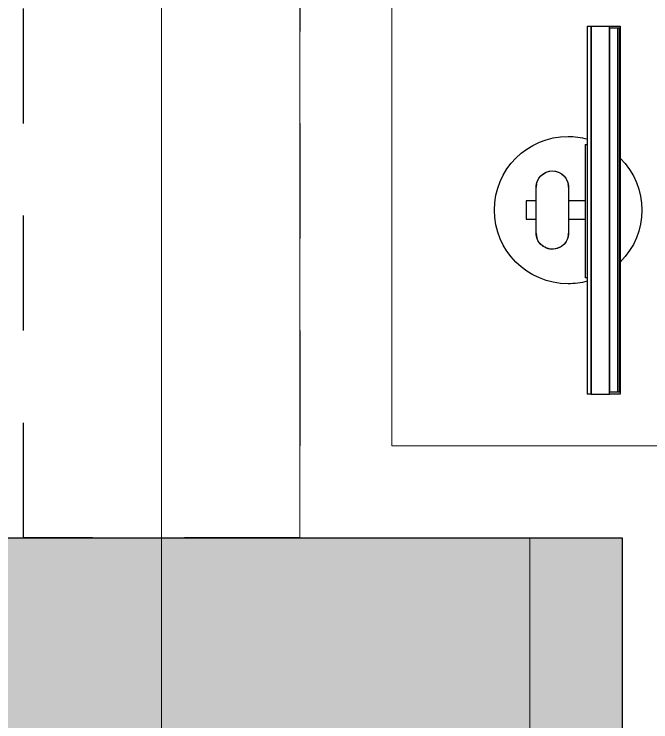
# Model space of a CAD drawing. Header units: metres. Extents: x -22 to 564, y 0 to 143.
# Drawn here: x 28.885 to 29.576, y 34.325 to 35.094 of the extents above; entities that cross this region are included whole.
import ezdxf
from ezdxf.xclip import XClip

# ---------------------------------------------------------------- set-up
doc = ezdxf.new("R2010")
doc.units = ezdxf.units.M
doc.header["$XCLIPFRAME"] = 2
doc.linetypes.add('EJES630', pattern=[6.3, 5.5, -0.4, 0, -0.4])
doc.linetypes.add('XREF PB NEURO-ONCOLOGIA$0$HIDDEN2', pattern=[0.1875, 0.125, -0.0625])
doc.layers.add('EJES', color=11, linetype='EJES630', lineweight=0)
doc.layers.add('XREF PB NEURO-ONCOLOGIA$0$MUROS DE TABLAROCA', color=150, linetype='Continuous', lineweight=13)
for name, color, linetype in [('XREF  PB CONJ$0$PARQUE', 251, 'Continuous'), ('XREF PB NEURO-ONCOLOGIA$0$-CG-M-WALL', 7, 'Continuous'), ('XREF PB NEURO-ONCOLOGIA$0$COLUMNAS', 6, 'Continuous'), ('XREF PB NEURO-ONCOLOGIA$0$CONTRAVENTEOS', 6, 'XREF PB NEURO-ONCOLOGIA$0$HIDDEN2'), ('XREF PB NEURO-ONCOLOGIA$0$MOBILIARIO', 161, 'Continuous')]:
    doc.layers.add(name, color=color, linetype=linetype)

# ---------------------------------------------------------------- blocks, each defined once
blk = doc.blocks.new('XREF PB NEURO-ONCOLOGIA$0$C-1')
at = {"layer": 'XREF PB NEURO-ONCOLOGIA$0$-CG-M-WALL', "true_color": 0x636466}
h = blk.add_hatch(color=251, dxfattribs=at)
h.dxf.hatch_style = 1
h.paths.add_polyline_path([(-0.5, -0.5), (-0.5, 0.5), (0.5, 0.5), (0.5, -0.5)])
blk.add_lwpolyline([(-0.5, -0.5), (-0.5, 0.5), (0.5, 0.5), (0.5, -0.5)], close=True)
blk = doc.blocks.new('XREF PB NEURO-ONCOLOGIA$0$XREF PB NEURO-ONCOLOGIA$0$ELK_SPC_ControlRoomMonitors - MOSAIQ Monitor-5377198-General Arrangement')
for p, q in [((-10, 80.79), (10, 80.79)), ((-10, 70), (-10, 80.79)), ((10, 80.79), (10, 70)), ((25, 70), (-25, 70)), ((-25, 35), (25, 35)), ((-10, 16.96), (-10, 35)), ((10, 35), (10, 16.96)), ((-71.32, 16.96), (73.68, 16.96)), ((-71.32, 16.96), (-71.32, 14.64)), ((73.68, 14.64), (73.68, 16.96)), ((-200, 14.64), (200, 14.64)), ((-200, 14.64), (-200, 10.46)), ((200, 10.46), (-200, 10.46)), ((-200, 10.46), (200, 10.46)), ((-200, 10.46), (-200, -9.53)), ((200, 10.46), (200, 14.64)), ((200, 10.46), (200, -9.53)), ((200, -9.53), (-200, -9.53)), ((-200, -9.53), (-200, -21.05)), ((-197.5, -20.52), (-197.5, -9.62)), ((-197.5, -9.62), (197.5, -9.62)), ((197.5, -9.62), (197.5, -20.52)), ((200, -21.05), (200, -9.53)), ((-200, -21.05), (200, -21.05)), ((-197.5, -18.41), (197.5, -18.41)), ((197.5, -20.52), (-197.5, -20.52))]:
    blk.add_line(p, q)
for centre, radius, start, end in [((0, 35.41), 80, 360, 180), ((-25, 52.5), 17.5, 90, 270), ((-25, 52.5), 17.5, 106.42992, 253.57008), ((25, 52.5), 17.5, 270, 90), ((25, 52.5), 17.5, 330, 73.5679), ((25, 52.5), 17.5, 286.42992, 315), ((0, 35.41), 80, 180, 195), ((0, 35.41), 80, 345, 360), ((0, 35.41), 80, 225, 315)]:
    blk.add_arc(centre, radius, start, end)
for points in [[(-25, 70), (-26.37, 70), (-27.51, 69.84), (-28.36, 69.68)], [(-25, 35), (-26.37, 35), (-27.51, 35.16), (-28.35, 35.32)], [(25, 35), (26.37, 35), (27.51, 35.16), (28.36, 35.32)]]:
    blk.add_open_spline(points, degree=3)
for points, knots in [([(-28.35, 69.68), (-28.03, 69.74), (-27.07, 69.9), (-25.85, 70), (-25, 70)], [0.7777778, 0.7777778, 0.7777778, 0.7777778, 0.8611111, 1, 1, 1, 1]), ([(25, 70), (26.37, 70), (28.08, 69.76), (29.48, 69.42), (30.07, 69.25), (29.99, 69.28), (29.06, 69.54), (27.37, 69.88), (25.85, 70), (25, 70)], [0, 0, 0, 0, 0.222222, 0.333333, 0.444444, 0.583333, 0.722222, 0.861111, 1, 1, 1, 1]), ([(-28.35, 35.32), (-28.03, 35.26), (-27.07, 35.1), (-25.85, 35), (-25, 35)], [0.7777778, 0.7777778, 0.7777778, 0.7777778, 0.8611111, 1, 1, 1, 1]), ([(28.35, 35.32), (28.03, 35.26), (27.07, 35.1), (25.85, 35), (25, 35)], [0.7777778, 0.7777778, 0.7777778, 0.7777778, 0.8611111, 1, 1, 1, 1])]:
    blk.add_open_spline(points, degree=3, knots=knots)
blk = doc.blocks.new('XREF PB NEURO-ONCOLOGIA')
at = {"layer": 'XREF PB NEURO-ONCOLOGIA$0$CONTRAVENTEOS', "elevation": 0}
blk.add_lwpolyline([(1.05167, 16.60617), (6.90168, 16.60617), (6.90168, 16.30617), (1.05167, 16.30617)], close=True, dxfattribs=at)
at = {"layer": 'XREF PB NEURO-ONCOLOGIA$0$MUROS DE TABLAROCA'}
for points in [[(3.46456, 16.30617), (1.05167, 16.30617), (1.05167, 16.05617), (0.05167, 16.05617)], [(3.46456, 16.20617), (1.15167, 16.20617), (1.15167, 15.85617), (0.15167, 15.85617)]]:
    blk.add_lwpolyline(points, dxfattribs=at)
at = {"layer": 'XREF PB NEURO-ONCOLOGIA$0$COLUMNAS'}
blk.add_blockref('XREF PB NEURO-ONCOLOGIA$0$C-1', (0.55167, 16.45617, 0), dxfattribs=at)
at = {"layer": 'XREF PB NEURO-ONCOLOGIA$0$MOBILIARIO', "xscale": -0.0009999999999940395, "yscale": 0.0009999999999940395, "zscale": 0.0009999999999940395}
blk.add_blockref('XREF PB NEURO-ONCOLOGIA$0$XREF PB NEURO-ONCOLOGIA$0$ELK_SPC_ControlRoomMonitors - MOSAIQ Monitor-5377198-General Arrangement', (1.40763, 15.97931, 0), dxfattribs=at)
blk = doc.blocks.new('XREF  PB CONJ')
at = {"layer": 'XREF  PB CONJ$0$PARQUE', "true_color": 0x136734}
h = blk.add_hatch(dxfattribs=at)
h.set_pattern_fill('CROSS', color=116, scale=0.02, angle=90)
edge = h.paths.add_edge_path()
edge.add_line((3.58827, 104.60563), (1.69357, 104.36841))
edge.add_line((1.69357, 104.36841), (2.47841, 17.60831))
edge.add_line((2.47841, 17.60831), (97.731, 17.93364))
edge.add_arc((97.72474, 19.237), 1.30337, 270.27519, 363.10058)
edge.add_line((99.0262, 19.3075), (96.47621, 19.30776))
edge.add_line((96.47621, 19.30776), (96.60198, 20.22399))
edge.add_line((96.60198, 20.22399), (62.41283, 20.22399))
edge.add_arc((58.63294, 24.65353), 5.82309, 229.524665, 310.475335, ccw=False)
edge.add_line((54.85305, 20.22399), (26.25265, 20.21884))
edge.add_line((26.25265, 20.21884), (4.28368, 20.03042))
edge.add_line((4.28368, 20.03042), (4.05501, 46.6913))
edge.add_line((4.05501, 46.6913), (2.38805, 46.6912))
edge.add_line((2.38805, 46.6912), (2.38806, 54.8033))
edge.add_line((2.38806, 54.8033), (3.98543, 54.80339))
edge.add_line((3.98543, 54.80339), (3.74643, 82.66789))
edge.add_line((3.74643, 82.66789), (3.61847, 95.25564))
edge.add_line((3.61847, 95.25564), (3.58827, 104.60563))

msp = doc.modelspace()

# ---------------------------------------------------------------- block references
at = {"rotation": 90}
msp.add_blockref('XREF PB NEURO-ONCOLOGIA', (45.50103, 33.47338), dxfattribs=at)

# ---------------------------------------------------------------- next in the draw order: block references
ref = msp.add_blockref('XREF  PB CONJ', (67.8976, 28.71, 0), dxfattribs=dict(rotation=89.50849308405942))
XClip(ref).set_block_clipping_path([(-2.936402334, 82.9334608569), (21.1250270707, 82.9334608569), (21.1250270707, 49.0397586863), (26.6296707885, 49.0397586863), (26.6284018429, 17.4712422498), (-2.8531787476, 17.4341989701)])

# ---------------------------------------------------------------- next in the draw order: linework, layer by layer
at = {"layer": 'EJES'}
msp.add_line((29.04487, 32.6099), (29.04487, 59.05005), dxfattribs=at)

doc.saveas('drawing.dxf')
